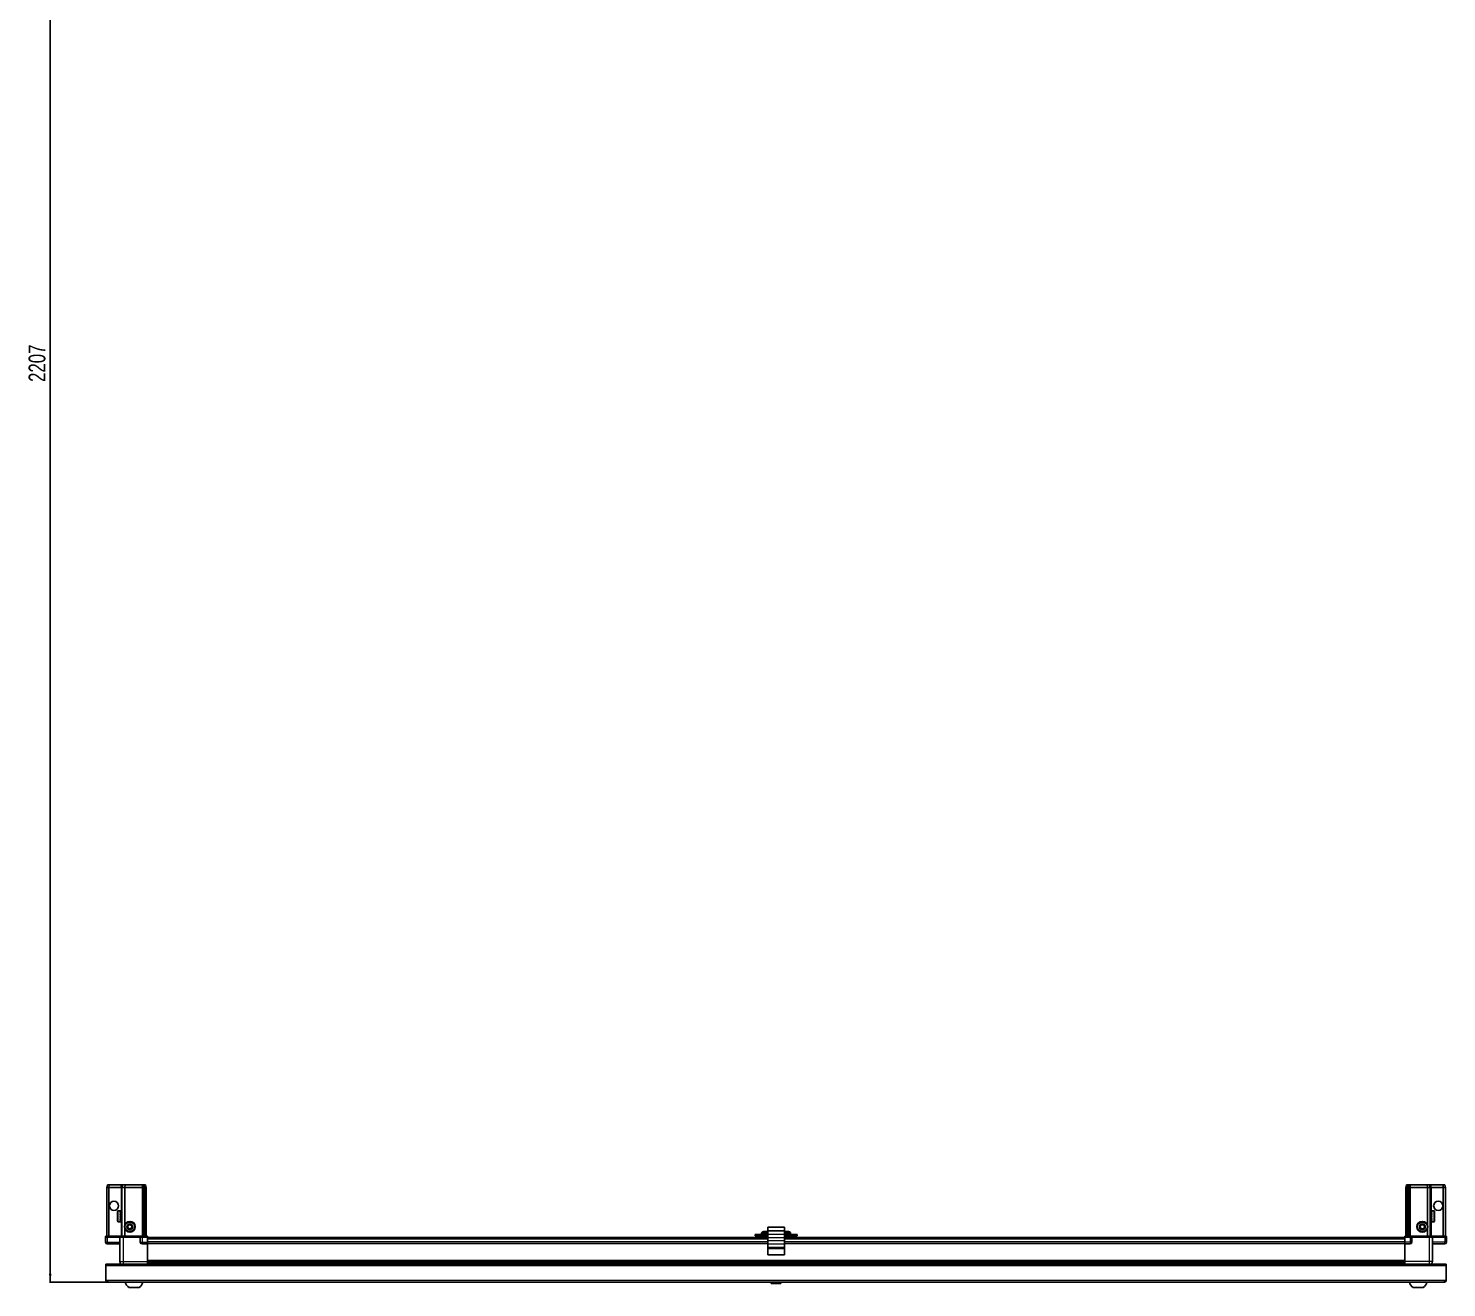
# Model space of a CAD drawing. Header units: millimetres. Extents: x 1132 to 7229, y -1242 to 1836.
# Drawn here: x 1220 to 2912, y -1242 to 260 of the extents above; entities that cross this region are included whole.
import ezdxf

# ---------------------------------------------------------------- set-up
doc = ezdxf.new("R2010")
doc.units = ezdxf.units.MM
doc.layers.add('FORMAT', color=7, linetype='Continuous')
doc.styles.add('SLDTEXTSTYLE0', font='TXT', dxfattribs={"width": 0.75})
doc.dimstyles.new('SLDDIMSTYLE0', dxfattribs={"dimtxt": 20, "dimasz": 10, "dimexe": 0, "dimexo": 0.0625, "dimgap": 5, "dimtad": 2, "dimdec": 1, "dimrnd": 1e-09, "dimzin": 12, "dimdsep": 46, "dimtxsty": 'SLDTEXTSTYLE0', "dimsah": 1, "dimcen": 0.09, "dimadec": 0, "dimazin": 3, "dimtfac": 1, "dimtofl": 0, "dimtmove": 0, "dimatfit": 3, "dimfxl": 0, "dimfrac": 2, "dimtolj": 1, "dimtzin": 12, "dimarcsym": 0})

# ---------------------------------------------------------------- blocks, each defined once
blk = doc.blocks.new('_D_9')
at = {"layer": 'FORMAT'}
for p, q in [((2106.7, 971.4), (1245.5, 971.4)), ((1246.5, 971.4), (1246.5, -1235.6)), ((1315.1, -1235.6), (1245.5, -1235.6))]:
    blk.add_line(p, q, dxfattribs=at)
for points in [[(1246.5, 971.4), (1244.9, 961.4), (1248, 961.4)], [(1246.5, -1235.6), (1248, -1225.6), (1244.9, -1225.6)]]:
    blk.add_solid(points, dxfattribs=at)
at = {"layer": 'FORMAT', "insert": (1220.7, -161.6), "char_height": 20, "attachment_point": 1, "rotation": 90, "style": 'SLDTEXTSTYLE0'}
blk.add_mtext('2207', dxfattribs=at)

msp = doc.modelspace()

# ---------------------------------------------------------------- linework, layer by layer
at = {"color": 7, "linetype": 'Continuous', "lineweight": 25}
for p, q in [((1313.99, -1122.56), (1314.79, -1119.56)), ((1316.49, -1122.56), (1313.99, -1122.56)), ((1313.99, -1122.56), (1313.99, -1180.86)), ((1314.79, -1119.56), (1316.64, -1119.56)), ((1316.49, -1122.56), (1316.64, -1119.56)), ((1330.99, -1122.56), (1316.49, -1122.56)), ((1316.49, -1122.56), (1316.49, -1180.86)), ((1316.64, -1119.56), (1330.99, -1119.56)), ((1330.99, -1119.56), (1332.79, -1119.56)), ((1331.99, -1122.56), (1330.99, -1122.56)), ((1331.99, -1122.56), (1332.79, -1119.56)), ((1331.99, -1122.56), (1331.99, -1180.86)), ((1335.49, -1122.56), (1331.99, -1122.56)), ((1332.79, -1119.56), (1335.82, -1119.56)), ((1335.82, -1119.56), (1335.49, -1122.56)), ((1335.49, -1122.56), (1335.49, -1167.06)), ((1355.99, -1122.56), (1335.49, -1122.56)), ((1335.82, -1119.56), (1355.99, -1119.56)), ((1355.99, -1119.56), (1357.79, -1119.56)), ((1356.99, -1122.56), (1355.99, -1122.56)), ((1357.79, -1119.56), (1356.99, -1122.56)), ((1357.99, -1122.56), (1356.99, -1122.56)), ((1356.99, -1122.56), (1356.99, -1180.86)), ((1357.79, -1119.56), (1358.53, -1119.56)), ((1358.53, -1119.56), (1357.99, -1122.56)), ((1359.49, -1122.56), (1357.99, -1122.56)), ((1357.99, -1122.56), (1357.99, -1180.86)), ((1358.53, -1119.56), (1359.03, -1119.56)), ((1359.03, -1119.56), (1359.49, -1122.56)), ((1359.03, -1119.56), (1360.18, -1119.56)), ((1360.99, -1122.56), (1359.49, -1122.56)), ((1359.49, -1122.56), (1359.49, -1180.86)), ((1360.18, -1119.56), (1360.99, -1122.56)), ((1360.99, -1122.56), (1360.99, -1180.86)), ((2864.79, -1119.56), (2863.99, -1122.56)), ((2863.99, -1122.56), (2865.49, -1122.56)), ((2863.99, -1122.56), (2863.99, -1180.86)), ((2865.94, -1119.56), (2864.79, -1119.56)), ((2865.94, -1119.56), (2865.49, -1122.56)), ((2865.49, -1122.56), (2866.99, -1122.56)), ((2865.49, -1122.56), (2865.49, -1180.86)), ((2866.44, -1119.56), (2865.94, -1119.56)), ((2866.44, -1119.56), (2866.99, -1122.56)), ((2867.18, -1119.56), (2866.44, -1119.56)), ((2866.99, -1122.56), (2867.99, -1122.56)), ((2866.99, -1122.56), (2866.99, -1180.86)), ((2867.18, -1119.56), (2867.99, -1122.56)), ((2868.99, -1119.56), (2867.18, -1119.56)), ((2867.99, -1122.56), (2867.99, -1180.86)), ((2867.99, -1122.56), (2868.99, -1122.56)), ((2889.16, -1119.56), (2868.99, -1119.56)), ((2868.99, -1122.56), (2889.49, -1122.56)), ((2889.16, -1119.56), (2889.49, -1122.56)), ((2892.18, -1119.56), (2889.16, -1119.56)), ((2889.49, -1122.56), (2889.49, -1167.06)), ((2889.49, -1122.56), (2892.99, -1122.56)), ((2892.99, -1122.56), (2892.18, -1119.56)), ((2893.99, -1119.56), (2892.18, -1119.56)), ((2892.99, -1122.56), (2892.99, -1180.86)), ((2892.99, -1122.56), (2893.99, -1122.56)), ((2908.33, -1119.56), (2893.99, -1119.56)), ((2893.99, -1122.56), (2908.49, -1122.56)), ((2908.49, -1122.56), (2908.33, -1119.56)), ((2910.18, -1119.56), (2908.33, -1119.56)), ((2908.49, -1122.56), (2908.49, -1180.86)), ((2908.49, -1122.56), (2910.99, -1122.56)), ((2910.99, -1122.56), (2910.18, -1119.56)), ((2910.99, -1122.56), (2910.99, -1180.86)), ((1329.99, -1150.56), (1327.59, -1150.56)), ((1329.99, -1150.56), (1329.99, -1150.57)), ((1329.99, -1150.57), (1330.49, -1150.57)), ((1330.49, -1150.75), (1330.49, -1150.57)), ((2897.39, -1150.56), (2894.49, -1150.56)), ((2894.99, -1150.56), (2894.49, -1150.56)), ((2894.49, -1150.56), (2894.49, -1150.61)), ((2894.49, -1150.61), (2894.49, -1150.89)), ((2894.99, -1150.61), (2894.49, -1150.61)), ((2894.99, -1150.61), (2894.99, -1150.56)), ((1326.79, -1162.76), (1326.79, -1151.36)), ((1327.59, -1163.56), (1329.99, -1163.56)), ((1329.99, -1150.75), (1330.49, -1150.75)), ((1329.99, -1150.75), (1329.99, -1150.97)), ((1329.99, -1150.97), (1330.49, -1150.97)), ((1329.99, -1151.55), (1330.49, -1151.55)), ((1329.99, -1151.55), (1329.99, -1151.97)), ((1329.99, -1151.97), (1330.49, -1151.97)), ((1329.99, -1152.88), (1330.49, -1152.88)), ((1329.99, -1152.88), (1329.99, -1153.47)), ((1329.99, -1153.47), (1330.49, -1153.47)), ((1329.99, -1154.62), (1330.49, -1154.62)), ((1329.99, -1154.62), (1329.99, -1155.32)), ((1329.99, -1155.32), (1330.49, -1155.32)), ((1329.99, -1156.61), (1330.49, -1156.61)), ((1329.99, -1156.61), (1329.99, -1157.34)), ((1329.99, -1156.75), (1330.49, -1156.75)), ((1329.99, -1157.25), (1330.49, -1157.25)), ((1329.99, -1157.34), (1330.49, -1157.34)), ((1329.99, -1158.63), (1330.49, -1158.63)), ((1329.99, -1158.63), (1329.99, -1159.34)), ((1329.99, -1159.34), (1330.49, -1159.34)), ((1329.99, -1160.5), (1330.49, -1160.5)), ((1329.99, -1160.5), (1329.99, -1161.11)), ((1329.99, -1161.11), (1330.49, -1161.11)), ((1329.99, -1162.04), (1330.49, -1162.04)), ((1329.99, -1162.04), (1329.99, -1162.48)), ((1329.99, -1162.48), (1330.49, -1162.48)), ((1329.99, -1163.09), (1330.49, -1163.09)), ((1329.99, -1163.09), (1329.99, -1163.32)), ((1329.99, -1163.32), (1330.49, -1163.32)), ((1329.99, -1163.54), (1330.49, -1163.54)), ((1329.99, -1163.54), (1329.99, -1163.56)), ((1329.99, -1163.55), (1330.49, -1163.55)), ((1330.49, -1150.97), (1330.49, -1150.75)), ((1330.49, -1151.55), (1330.49, -1150.97)), ((1330.49, -1151.97), (1330.49, -1151.55)), ((1330.49, -1152.88), (1330.49, -1151.97)), ((1330.59, -1152.66), (1330.49, -1152.66)), ((1330.49, -1153.47), (1330.49, -1152.88)), ((1330.49, -1154.62), (1330.49, -1153.47)), ((1330.49, -1155.32), (1330.49, -1154.62)), ((1330.49, -1156.61), (1330.49, -1155.32)), ((1330.49, -1156.75), (1330.49, -1156.61)), ((1330.49, -1157.34), (1330.49, -1157.25)), ((1330.49, -1158.63), (1330.49, -1157.34)), ((1330.49, -1159.34), (1330.49, -1158.63)), ((1330.49, -1160.5), (1330.49, -1159.34)), ((1330.49, -1161.11), (1330.49, -1160.5)), ((1330.49, -1162.04), (1330.49, -1161.11)), ((1330.49, -1161.46), (1330.59, -1161.46)), ((1330.49, -1162.48), (1330.49, -1162.04)), ((1330.49, -1163.09), (1330.49, -1162.48)), ((1330.49, -1163.32), (1330.49, -1163.09)), ((1330.49, -1163.54), (1330.49, -1163.32)), ((1330.49, -1163.55), (1330.49, -1163.54)), ((1330.59, -1161.46), (1330.59, -1152.66)), ((1331.47, -1153.75), (1330.99, -1153.06)), ((1330.99, -1161.06), (1330.99, -1153.06)), ((1330.99, -1161.06), (1331.47, -1160.37)), ((1331.96, -1153.06), (1331.47, -1153.75)), ((1331.47, -1160.37), (1331.47, -1153.75)), ((1331.47, -1160.37), (1331.96, -1161.06)), ((1331.99, -1153.06), (1331.96, -1153.06)), ((1331.96, -1161.06), (1331.96, -1153.06)), ((1331.96, -1161.06), (1331.99, -1161.06)), ((2893.02, -1153.06), (2892.99, -1153.06)), ((2892.99, -1161.06), (2893.02, -1161.06)), ((2893.5, -1153.75), (2893.02, -1153.06)), ((2893.02, -1153.06), (2893.02, -1161.06)), ((2893.02, -1161.06), (2893.5, -1160.37)), ((2893.99, -1153.06), (2893.5, -1153.75)), ((2893.5, -1153.75), (2893.5, -1160.37)), ((2893.5, -1160.37), (2893.99, -1161.06)), ((2893.99, -1153.06), (2893.99, -1161.06)), ((2894.49, -1152.66), (2894.39, -1152.66)), ((2894.39, -1152.66), (2894.39, -1161.46)), ((2894.39, -1161.46), (2894.49, -1161.46)), ((2894.99, -1150.89), (2894.49, -1150.89)), ((2894.49, -1150.89), (2894.49, -1151.17)), ((2894.99, -1151.17), (2894.49, -1151.17)), ((2894.49, -1151.17), (2894.49, -1151.83)), ((2894.99, -1151.83), (2894.49, -1151.83)), ((2894.49, -1151.83), (2894.49, -1152.3)), ((2894.49, -1152.3), (2894.49, -1153.28)), ((2894.99, -1152.3), (2894.49, -1152.3)), ((2894.99, -1153.28), (2894.49, -1153.28)), ((2894.49, -1153.28), (2894.49, -1153.9)), ((2894.49, -1153.9), (2894.49, -1155.1)), ((2894.99, -1153.9), (2894.49, -1153.9)), ((2894.99, -1155.1), (2894.49, -1155.1)), ((2894.49, -1155.1), (2894.49, -1155.73)), ((2894.99, -1155.73), (2894.49, -1155.73)), ((2894.49, -1155.81), (2894.49, -1157.11)), ((2894.99, -1155.81), (2894.49, -1155.81)), ((2894.99, -1157.11), (2894.49, -1157.11)), ((2894.99, -1157.59), (2894.49, -1157.59)), ((2894.49, -1157.59), (2894.49, -1157.85)), ((2894.49, -1157.85), (2894.49, -1159.11)), ((2894.99, -1157.85), (2894.49, -1157.85)), ((2894.99, -1159.11), (2894.49, -1159.11)), ((2894.49, -1159.11), (2894.49, -1159.8)), ((2894.49, -1159.8), (2894.49, -1160.92)), ((2894.99, -1159.8), (2894.49, -1159.8)), ((2894.99, -1160.92), (2894.49, -1160.92)), ((2894.49, -1160.92), (2894.49, -1161.49)), ((2894.49, -1161.49), (2894.49, -1162.35)), ((2894.99, -1161.49), (2894.49, -1161.49)), ((2894.99, -1162.35), (2894.49, -1162.35)), ((2894.49, -1162.35), (2894.49, -1162.74)), ((2894.49, -1162.74), (2894.49, -1163.26)), ((2894.99, -1162.74), (2894.49, -1162.74)), ((2894.99, -1163.26), (2894.49, -1163.26)), ((2894.49, -1163.26), (2894.49, -1163.44)), ((2894.49, -1163.44), (2894.49, -1163.56)), ((2894.99, -1163.44), (2894.49, -1163.44)), ((2894.49, -1163.56), (2897.39, -1163.56)), ((2894.99, -1151.17), (2894.99, -1150.89)), ((2894.99, -1152.3), (2894.99, -1151.83)), ((2894.99, -1153.9), (2894.99, -1153.28)), ((2894.99, -1155.81), (2894.99, -1155.1)), ((2894.99, -1157.85), (2894.99, -1157.11)), ((2894.99, -1159.8), (2894.99, -1159.11)), ((2894.99, -1161.49), (2894.99, -1160.92)), ((2894.99, -1162.74), (2894.99, -1162.35)), ((2894.99, -1163.44), (2894.99, -1163.26)), ((2898.19, -1151.36), (2898.19, -1162.76)), ((1312.99, -1180.86), (1312.49, -1181.72)), ((1312.49, -1182.06), (1312.49, -1181.72)), ((1312.49, -1182.06), (1314.49, -1182.06)), ((1312.49, -1182.06), (1312.49, -1188.06)), ((1314.49, -1180.86), (1312.99, -1180.86)), ((1314.49, -1180.86), (1329.29, -1180.86)), ((1329.29, -1182.06), (1314.49, -1182.06)), ((1314.49, -1182.06), (1329.29, -1182.06)), ((1329.29, -1180.86), (1329.49, -1180.86)), ((1329.49, -1182.06), (1329.29, -1182.06)), ((1329.49, -1182.06), (1329.49, -1180.86)), ((1329.49, -1180.86), (1333.49, -1180.86)), ((1333.49, -1182.06), (1329.49, -1182.06)), ((1329.49, -1182.06), (1329.49, -1211.06)), ((1333.49, -1180.86), (1353.79, -1180.86)), ((1353.79, -1182.06), (1333.49, -1182.06)), ((1335.49, -1172.06), (1335.49, -1180.86)), ((1353.79, -1180.86), (1353.99, -1180.86)), ((1353.99, -1182.06), (1353.79, -1182.06)), ((1353.99, -1182.06), (1353.99, -1180.86)), ((1354.67, -1180.86), (1353.99, -1180.86)), ((1353.99, -1182.06), (1355.99, -1182.06)), ((1353.99, -1182.06), (1353.99, -1188.06)), ((1354.67, -1180.86), (1362.49, -1180.86)), ((1362.49, -1181.72), (1355.99, -1181.72)), ((1362.49, -1182.06), (1355.99, -1182.06)), ((1355.99, -1182.06), (1362.49, -1182.06)), ((1362.49, -1180.86), (1362.49, -1181.72)), ((1362.49, -1181.72), (1362.49, -1181.72)), ((1362.49, -1182.06), (1362.49, -1181.72)), ((1362.49, -1182.06), (1362.49, -1182.06)), ((1362.49, -1182.06), (1362.49, -1188.06)), ((2102.49, -1182.21), (1362.49, -1182.21)), ((2087.49, -1180.21), (2087.49, -1178.71)), ((2087.49, -1178.71), (2089.49, -1178.71)), ((2089.49, -1180.21), (2087.49, -1180.21)), ((2089.49, -1178.71), (2089.49, -1180.21)), ((2100.74, -1178.71), (2089.49, -1178.71)), ((2100.74, -1180.21), (2089.49, -1180.21)), ((2095.24, -1176.8), (2095.24, -1178.71)), ((2097.49, -1180.21), (2097.49, -1182.21)), ((2100.74, -1180.21), (2100.74, -1178.71)), ((2100.74, -1178.71), (2102.49, -1178.71)), ((2102.49, -1180.21), (2100.74, -1180.21)), ((2101.16, -1175.22), (2101.16, -1175.23)), ((2102.49, -1170.21), (2122.49, -1170.21)), ((2102.49, -1174.21), (2102.49, -1170.21)), ((2102.49, -1174.21), (2122.49, -1174.21)), ((2102.49, -1178.19), (2102.49, -1174.21)), ((2102.49, -1182.52), (2102.49, -1178.19)), ((2102.49, -1185.74), (2102.49, -1182.52)), ((2122.49, -1174.21), (2122.49, -1170.21)), ((2122.49, -1178.19), (2122.49, -1174.21)), ((2122.49, -1182.52), (2122.49, -1178.19)), ((2122.49, -1178.71), (2124.24, -1178.71)), ((2124.24, -1180.21), (2122.49, -1180.21)), ((2862.49, -1182.21), (2122.49, -1182.21)), ((2122.49, -1185.74), (2122.49, -1182.52)), ((2124.24, -1178.71), (2124.24, -1180.21)), ((2135.49, -1178.71), (2124.24, -1178.71)), ((2135.49, -1180.21), (2124.24, -1180.21)), ((2126.16, -1175.22), (2126.16, -1175.23)), ((2127.49, -1182.21), (2127.49, -1180.21)), ((2129.74, -1178.71), (2129.74, -1176.8)), ((2135.49, -1180.21), (2135.49, -1178.71)), ((2135.49, -1178.71), (2137.49, -1178.71)), ((2137.49, -1180.21), (2135.49, -1180.21)), ((2137.49, -1178.71), (2137.49, -1180.21)), ((2862.49, -1180.86), (2870.31, -1180.86)), ((2862.49, -1181.72), (2862.49, -1180.86)), ((2862.49, -1182.06), (2862.49, -1181.72)), ((2868.99, -1181.72), (2862.49, -1181.72)), ((2868.99, -1182.06), (2862.49, -1182.06)), ((2862.49, -1182.06), (2862.49, -1188.06)), ((2868.99, -1182.06), (2870.99, -1182.06)), ((2870.99, -1182.06), (2868.99, -1182.06)), ((2870.99, -1180.86), (2870.31, -1180.86)), ((2870.99, -1182.06), (2870.99, -1180.86)), ((2870.99, -1180.86), (2871.19, -1180.86)), ((2871.19, -1182.06), (2870.99, -1182.06)), ((2870.99, -1182.06), (2870.99, -1188.06)), ((2871.19, -1180.86), (2891.49, -1180.86)), ((2891.49, -1182.06), (2871.19, -1182.06)), ((2889.49, -1172.06), (2889.49, -1180.86)), ((2891.49, -1180.86), (2895.49, -1180.86)), ((2895.49, -1182.06), (2891.49, -1182.06)), ((2895.49, -1182.06), (2895.49, -1180.86)), ((2895.49, -1180.86), (2895.69, -1180.86)), ((2895.69, -1182.06), (2895.49, -1182.06)), ((2895.49, -1182.06), (2895.49, -1211.06)), ((2895.69, -1180.86), (2910.49, -1180.86)), ((2910.49, -1182.06), (2895.69, -1182.06)), ((2911.99, -1180.86), (2910.49, -1180.86)), ((2910.49, -1182.06), (2912.49, -1182.06)), ((2912.49, -1181.72), (2911.99, -1180.86)), ((2912.49, -1181.72), (2911.99, -1180.86)), ((2912.49, -1182.06), (2912.49, -1181.72)), ((2912.49, -1182.06), (2912.49, -1181.72)), ((2912.49, -1182.06), (2912.49, -1182.06)), ((2912.49, -1182.06), (2912.49, -1188.06)), ((1329.49, -1190.06), (1314.49, -1190.06)), ((1362.49, -1190.06), (1355.99, -1190.06)), ((1362.49, -1188.06), (1362.49, -1190.06)), ((2102.49, -1189.41), (1362.49, -1189.41)), ((1362.49, -1211.06), (1362.49, -1190.06)), ((2102.49, -1190.07), (2102.49, -1185.74)), ((2102.49, -1193.84), (2102.49, -1190.07)), ((2102.49, -1195.28), (2102.49, -1193.84)), ((2102.49, -1203.01), (2102.49, -1195.28)), ((2122.49, -1190.07), (2122.49, -1185.74)), ((2862.49, -1189.41), (2122.49, -1189.41)), ((2122.49, -1193.84), (2122.49, -1190.07)), ((2122.49, -1195.28), (2122.49, -1193.84)), ((2122.49, -1203.01), (2122.49, -1195.28)), ((2862.49, -1188.06), (2862.49, -1190.06)), ((2862.49, -1190.06), (2868.99, -1190.06)), ((2862.49, -1211.06), (2862.49, -1190.06)), ((2895.49, -1190.06), (2910.49, -1190.06)), ((1312.99, -1214.06), (2911.99, -1214.06)), ((1312.99, -1216.16), (1312.99, -1214.06)), ((1312.99, -1233.46), (1312.99, -1216.16)), ((1327.99, -1213.96), (1315.09, -1213.96)), ((1327.99, -1213.96), (1327.99, -1214.06)), ((1362.49, -1212.08), (2862.49, -1212.08)), ((1362.49, -1212.12), (2862.49, -1212.12)), ((1386.37, -1213.91), (1362.49, -1213.91)), ((1380.99, -1214.06), (1380.99, -1213.91)), ((1381.03, -1214.06), (1381.03, -1213.91)), ((1381.3, -1214.06), (1381.3, -1213.91)), ((1381.56, -1214.06), (1381.56, -1213.91)), ((1382.21, -1214.06), (1382.21, -1213.91)), ((1382.67, -1214.06), (1382.67, -1213.91)), ((1383.64, -1214.06), (1383.64, -1213.91)), ((1384.26, -1214.06), (1384.26, -1213.91)), ((1385.45, -1214.06), (1385.45, -1213.91)), ((1386.11, -1214.06), (1386.11, -1213.91)), ((1386.16, -1214.06), (1386.16, -1213.91)), ((1387.45, -1213.91), (1386.37, -1213.91)), ((1388.19, -1213.91), (1387.45, -1213.91)), ((1387.45, -1214.06), (1387.45, -1213.91)), ((1387.45, -1213.91), (1387.45, -1213.91)), ((1387.47, -1214.06), (1387.47, -1213.91)), ((1387.96, -1214.06), (1387.96, -1213.91)), ((1388.19, -1214.06), (1388.19, -1213.91)), ((1388.61, -1213.91), (1388.19, -1213.91)), ((1388.19, -1213.91), (1388.19, -1213.91)), ((2836.37, -1213.91), (1388.61, -1213.91)), ((1389.46, -1214.06), (1389.46, -1213.91)), ((1390.15, -1214.06), (1390.15, -1213.91)), ((1391.28, -1214.06), (1391.28, -1213.91)), ((1391.86, -1214.06), (1391.86, -1213.91)), ((1392.73, -1214.06), (1392.73, -1213.91)), ((1393.13, -1214.06), (1393.13, -1213.91)), ((1393.66, -1214.06), (1393.66, -1213.91)), ((1393.85, -1214.06), (1393.85, -1213.91)), ((1393.99, -1214.06), (1393.99, -1213.91)), ((2102.49, -1203.01), (2122.49, -1203.01)), ((2830.99, -1214.06), (2830.99, -1213.91)), ((2831.16, -1214.06), (2831.16, -1213.91)), ((2831.37, -1214.06), (2831.37, -1213.91)), ((2831.93, -1214.06), (2831.93, -1213.91)), ((2832.35, -1214.06), (2832.35, -1213.91)), ((2833.25, -1214.06), (2833.25, -1213.91)), ((2833.83, -1214.06), (2833.83, -1213.91)), ((2834.98, -1214.06), (2834.98, -1213.91)), ((2835.67, -1214.06), (2835.67, -1213.91)), ((2836.95, -1213.91), (2836.37, -1213.91)), ((2836.95, -1214.06), (2836.95, -1213.91)), ((2836.96, -1213.91), (2836.95, -1213.91)), ((2837.69, -1213.91), (2836.96, -1213.91)), ((2837.13, -1214.06), (2837.13, -1213.91)), ((2837.63, -1214.06), (2837.63, -1213.91)), ((2837.69, -1214.06), (2837.69, -1213.91)), ((2838.61, -1213.91), (2837.69, -1213.91)), ((2837.69, -1213.91), (2837.69, -1213.91)), ((2862.49, -1213.91), (2838.61, -1213.91)), ((2838.98, -1214.06), (2838.98, -1213.91)), ((2839.69, -1214.06), (2839.69, -1213.91)), ((2840.86, -1214.06), (2840.86, -1213.91)), ((2841.47, -1214.06), (2841.47, -1213.91)), ((2842.41, -1214.06), (2842.41, -1213.91)), ((2842.86, -1214.06), (2842.86, -1213.91)), ((2843.48, -1214.06), (2843.48, -1213.91)), ((2843.73, -1214.06), (2843.73, -1213.91)), ((2843.97, -1214.06), (2843.97, -1213.91)), ((2843.99, -1214.06), (2843.99, -1213.91)), ((2896.99, -1213.96), (2896.99, -1214.06)), ((2896.99, -1213.96), (2909.89, -1213.96)), ((2911.99, -1214.06), (2911.99, -1216.16)), ((2911.99, -1216.16), (2911.99, -1233.46)), ((1315.09, -1233.46), (1312.99, -1233.46)), ((1315.09, -1233.46), (1315.09, -1235.56)), ((2911.99, -1233.46), (2909.89, -1233.46)), ((2909.89, -1235.56), (2909.89, -1233.46)), ((2909.89, -1235.56), (1315.09, -1235.56)), ((1340.49, -1242.16), (1352.49, -1242.16)), ((2107.69, -1235.56), (2106.7, -1236.54)), ((2106.7, -1236.54), (2106.7, -1237.06)), ((2118.27, -1236.54), (2106.7, -1236.54)), ((2118.27, -1237.06), (2106.7, -1237.06)), ((2118.27, -1236.54), (2117.29, -1235.56)), ((2118.27, -1237.06), (2118.27, -1236.54)), ((2872.49, -1242.16), (2884.49, -1242.16))]:
    msp.add_line(p, q, dxfattribs=at)
at = {"color": 8, "linetype": 'Continuous', "lineweight": 18}
for p, q in [((1330.99, -1122.56), (1330.99, -1119.56)), ((1330.99, -1122.56), (1330.99, -1153.06)), ((1355.99, -1119.56), (1355.99, -1122.56)), ((1355.99, -1122.56), (1355.99, -1180.86)), ((2868.99, -1119.56), (2868.99, -1122.56)), ((2868.99, -1122.56), (2868.99, -1180.86)), ((2893.99, -1122.56), (2893.99, -1119.56)), ((2893.99, -1122.56), (2893.99, -1153.06)), ((1327.59, -1163.56), (1327.59, -1150.56)), ((2897.39, -1150.56), (2897.39, -1163.56)), ((1330.99, -1161.06), (1330.99, -1180.86)), ((2893.99, -1161.06), (2893.99, -1180.86)), ((1314.49, -1182.06), (1314.49, -1180.86)), ((1314.49, -1182.06), (1314.49, -1188.06)), ((1329.29, -1182.06), (1329.29, -1180.86)), ((1333.49, -1182.06), (1333.49, -1180.86)), ((1333.49, -1182.06), (1333.49, -1211.06)), ((1353.79, -1182.06), (1353.79, -1180.86)), ((1355.99, -1182.06), (1355.99, -1181.72)), ((1355.99, -1182.06), (1355.99, -1188.06)), ((1362.49, -1182.06), (1362.49, -1181.72)), ((2102.49, -1184.21), (1362.49, -1184.21)), ((2095.24, -1176.8), (2099.99, -1176.8)), ((2095.43, -1176.43), (2099.99, -1176.43)), ((2099.99, -1176.43), (2102.49, -1176.43)), ((2099.99, -1176.8), (2102.49, -1176.8)), ((2102.49, -1178.19), (2122.49, -1178.19)), ((2102.49, -1182.52), (2122.49, -1182.52)), ((2122.49, -1176.43), (2124.99, -1176.43)), ((2122.49, -1176.8), (2124.99, -1176.8)), ((2862.49, -1184.21), (2122.49, -1184.21)), ((2124.99, -1176.43), (2129.54, -1176.43)), ((2124.99, -1176.8), (2129.74, -1176.8)), ((2868.99, -1182.06), (2868.99, -1181.72)), ((2868.99, -1182.06), (2868.99, -1188.06)), ((2871.19, -1180.86), (2871.19, -1182.06)), ((2891.49, -1182.06), (2891.49, -1180.86)), ((2891.49, -1182.06), (2891.49, -1211.06)), ((2895.69, -1180.86), (2895.69, -1182.06)), ((2910.49, -1182.06), (2910.49, -1180.86)), ((2910.49, -1182.06), (2910.49, -1188.06)), ((1312.49, -1188.06), (1314.49, -1188.06)), ((1314.49, -1188.06), (1329.49, -1188.06)), ((1314.49, -1190.06), (1314.49, -1188.06)), ((1353.99, -1188.06), (1355.99, -1188.06)), ((1355.99, -1188.06), (1362.49, -1188.06)), ((1355.99, -1188.06), (1355.99, -1190.06)), ((2102.49, -1187.41), (1362.49, -1187.41)), ((2102.49, -1190.06), (1362.49, -1190.06)), ((2102.49, -1185.74), (2122.49, -1185.74)), ((2102.49, -1190.07), (2122.49, -1190.07)), ((2102.49, -1193.84), (2122.49, -1193.84)), ((2102.49, -1195.28), (2122.49, -1195.28)), ((2862.49, -1187.41), (2122.49, -1187.41)), ((2862.49, -1190.06), (2122.49, -1190.06)), ((2868.99, -1188.06), (2862.49, -1188.06)), ((2870.99, -1188.06), (2868.99, -1188.06)), ((2868.99, -1188.06), (2868.99, -1190.06)), ((2910.49, -1188.06), (2895.49, -1188.06)), ((2912.49, -1188.06), (2910.49, -1188.06)), ((2910.49, -1190.06), (2910.49, -1188.06)), ((2911.99, -1216.16), (1312.99, -1216.16)), ((1315.09, -1214.06), (1315.09, -1213.96)), ((1333.49, -1211.06), (1362.49, -1211.06)), ((1362.49, -1209.46), (2862.49, -1209.46)), ((2862.49, -1210.88), (1362.49, -1210.88)), ((1362.49, -1213.32), (2862.49, -1213.32)), ((2891.49, -1211.06), (2862.49, -1211.06)), ((2909.89, -1214.06), (2909.89, -1213.96)), ((2909.89, -1233.46), (1315.09, -1233.46))]:
    msp.add_line(p, q, dxfattribs=at)
at = {"color": 7, "linetype": 'Continuous', "lineweight": 25, "flags": 128}
for points in [[(2102.49, -1175.41), (2102.48, -1175.41), (2102.17, -1175.31)], [(2122.84, -1175.3), (2122.52, -1175.4), (2122.49, -1175.41)], [(1315.09, -1213.96), (1314.68, -1214), (1314.45, -1214.06)], [(2910.53, -1214.06), (2910.3, -1214), (2909.89, -1213.96)]]:
    msp.add_lwpolyline(points, dxfattribs=at)
at = {"color": 7, "linetype": 'Continuous', "lineweight": 25}
for centre, radius in [((1322.49, -1144.56), 5.5), ((2902.49, -1144.56), 5.5), ((1341.49, -1169.56), 6.5), ((1341.49, -1169.56), 3.46), ((2883.49, -1169.56), 6.5), ((2883.49, -1169.56), 3.46)]:
    msp.add_circle(centre, radius, dxfattribs=at)
at = {"color": 8, "linetype": 'Continuous', "lineweight": 18}
for centre in [(1341.49, -1169.56), (2883.49, -1169.56)]:
    msp.add_circle(centre, 5.7, dxfattribs=at)
at = {"color": 7, "linetype": 'Continuous', "lineweight": 25}
for centre, radius, start, end in [((1327.59, -1151.36), 0.8, 90, 180), ((2897.39, -1151.36), 0.8, 360, 90), ((1327.59, -1162.76), 0.8, 180, 270), ((1330.99, -1152.66), 0.4, 180, 270), ((1330.99, -1161.46), 0.4, 90, 180), ((1341.49, -1169.56), 2.5, 87.37605, 147.37605), ((1341.49, -1169.56), 2.5, 27.37605, 87.37605), ((2883.49, -1169.56), 2.5, 74.67671, 134.67671), ((2883.49, -1169.56), 2.5, 14.67671, 74.67671), ((2893.99, -1152.66), 0.4, 270, 360), ((2893.99, -1161.46), 0.4, 0, 90), ((2897.39, -1162.76), 0.8, 270, 0), ((1341.49, -1169.56), 2.5, 147.37605, 207.37605), ((1341.49, -1169.56), 2.5, 207.37605, 267.37605), ((1341.49, -1169.56), 2.5, 267.37605, 327.37605), ((1341.49, -1169.56), 2.5, 327.37605, 27.37605), ((2095.69, -1176.8), 0.45, 124.71791, 180), ((2099.99, -1183.01), 8, 105.59831, 124.71791), ((2124.99, -1183.01), 8, 55.28209, 74.20809), ((2129.29, -1176.8), 0.45, 0, 55.28209), ((2883.49, -1169.56), 2.5, 134.67671, 194.67671), ((2883.49, -1169.56), 2.5, 194.67671, 254.67671), ((2883.49, -1169.56), 2.5, 254.67671, 314.67671), ((2883.49, -1169.56), 2.5, 314.67671, 14.67671), ((1314.49, -1188.06), 2, 180, 270), ((1355.99, -1188.06), 2, 180, 270), ((2868.99, -1188.06), 2, 270, 0), ((2910.49, -1188.06), 2, 270, 0), ((1315.09, -1233.46), 2.1, 180, 270), ((1315.09, -1233.46), 0.6, 180, 270), ((2909.89, -1233.46), 2.1, 270, 360), ((2909.89, -1233.46), 0.6, 270, 0), ((1347.51, -1232.54), 11.91, 194.70035, 233.8734), ((1345.46, -1232.54), 11.91, 306.1266, 345.29965), ((2879.51, -1232.54), 11.91, 194.70035, 233.8734), ((2877.46, -1232.54), 11.91, 306.1266, 345.29965)]:
    msp.add_arc(centre, radius, start, end, dxfattribs=at)
for centre, start_param, end_param in [((1355.99, -1178.26), 2.4188584, 3.1415927), ((2868.99, -1178.26), 3.1415927, 3.8643269)]:
    msp.add_ellipse(centre, major_axis=(0, 3.46), ratio=0.5773503, start_param=start_param, end_param=end_param, dxfattribs=at)
for points, knots in [([(1338.6, -1169.43), (1338.88, -1168.99), (1339.4, -1168.18), (1339.92, -1167.37), (1340.16, -1167)], [0, 0, 0, 0, 0.5346859, 1, 1, 1, 1]), ([(1340.16, -1167), (1340.68, -1167.02), (1341.64, -1167.06), (1342.6, -1167.11), (1343.04, -1167.13)], [0, 0, 0, 0, 0.5346859, 1, 1, 1, 1]), ([(1343.04, -1167.13), (1343.2, -1167.43), (1343.58, -1168.16), (1344.04, -1169.05), (1344.31, -1169.58), (1344.37, -1169.69)], [0, 0, 0, 0, 0.3629006, 0.8668753, 1, 1, 1, 1]), ([(2880.7, -1168.8), (2881.07, -1168.43), (2881.76, -1167.76), (2882.44, -1167.08), (2882.76, -1166.77)], [0, 0, 0, 0, 0.5346859, 1, 1, 1, 1]), ([(2882.76, -1166.77), (2883.25, -1166.9), (2884.18, -1167.16), (2885.11, -1167.41), (2885.54, -1167.53)], [0, 0, 0, 0, 0.5346859, 1, 1, 1, 1]), ([(2885.54, -1167.53), (2885.57, -1167.65), (2885.72, -1168.23), (2885.98, -1169.19), (2886.19, -1169.99), (2886.27, -1170.32)], [0, 0, 0, 0, 0.1331247, 0.6370994, 1, 1, 1, 1]), ([(1339.93, -1171.99), (1339.87, -1171.88), (1339.6, -1171.35), (1339.14, -1170.46), (1338.76, -1169.73), (1338.6, -1169.43)], [0, 0, 0, 0, 0.1331247, 0.6370994, 1, 1, 1, 1]), ([(1342.82, -1172.12), (1342.3, -1172.1), (1341.34, -1172.05), (1340.38, -1172.01), (1339.93, -1171.99)], [0, 0, 0, 0, 0.53468586, 1, 1, 1, 1]), ([(1344.37, -1169.69), (1344.09, -1170.13), (1343.57, -1170.94), (1343.06, -1171.75), (1342.82, -1172.12)], [0, 0, 0, 0, 0.5346859, 1, 1, 1, 1]), ([(2102.24, -1175.33), (2102.24, -1175.33), (2102.24, -1175.33), (2102.21, -1175.32), (2102.09, -1175.29), (2101.83, -1175.22), (2101.52, -1175.17), (2101.29, -1175.15), (2101.15, -1175.16), (2101.16, -1175.23), (2101.17, -1175.29), (2101.16, -1175.32), (2101.14, -1175.33), (2101.12, -1175.33), (2101.11, -1175.33), (2101.08, -1175.33), (2101.03, -1175.32), (2100.82, -1175.27), (2100.56, -1175.2), (2100.2, -1175.15), (2099.88, -1175.15), (2099.5, -1175.18), (2099.2, -1175.25), (2098.97, -1175.32), (2098.9, -1175.33), (2098.88, -1175.33), (2098.86, -1175.33), (2098.84, -1175.33), (2098.82, -1175.32), (2098.8, -1175.28), (2098.83, -1175.2), (2098.79, -1175.15), (2098.59, -1175.15), (2098.29, -1175.2), (2098, -1175.26), (2097.8, -1175.32), (2097.75, -1175.33), (2097.75, -1175.33)], [0, 0, 0, 0, 0.00283921, 0.0068323, 0.01789585, 0.06734662, 0.12626967, 0.16353806, 0.20111101, 0.28293001, 0.31092277, 0.32496165, 0.3307219, 0.33358425, 0.33647394, 0.33898567, 0.34370382, 0.3589427, 0.43172906, 0.47882611, 0.51356171, 0.55736927, 0.64056926, 0.6613161, 0.66511205, 0.66894485, 0.6715022, 0.67405368, 0.67850111, 0.69220472, 0.7560162, 0.82032044, 0.85853495, 0.91112312, 0.96909331, 0.99817811, 1, 1, 1, 1]), ([(2127.24, -1175.33), (2127.24, -1175.33), (2127.24, -1175.33), (2127.21, -1175.32), (2127.09, -1175.29), (2126.83, -1175.22), (2126.52, -1175.17), (2126.29, -1175.15), (2126.15, -1175.16), (2126.16, -1175.23), (2126.17, -1175.29), (2126.16, -1175.32), (2126.14, -1175.33), (2126.12, -1175.33), (2126.11, -1175.33), (2126.08, -1175.33), (2126.03, -1175.32), (2125.82, -1175.27), (2125.56, -1175.2), (2125.2, -1175.15), (2124.88, -1175.15), (2124.5, -1175.18), (2124.2, -1175.25), (2123.97, -1175.32), (2123.9, -1175.33), (2123.88, -1175.33), (2123.86, -1175.33), (2123.84, -1175.33), (2123.82, -1175.32), (2123.8, -1175.28), (2123.83, -1175.2), (2123.79, -1175.15), (2123.59, -1175.15), (2123.29, -1175.2), (2123, -1175.26), (2122.8, -1175.32), (2122.75, -1175.33), (2122.75, -1175.33)], [0, 0, 0, 0, 0.00283921, 0.0068323, 0.01789585, 0.06734662, 0.12626967, 0.16353806, 0.20111101, 0.28293001, 0.31092277, 0.32496165, 0.3307219, 0.33358425, 0.33647394, 0.33898567, 0.34370382, 0.3589427, 0.43172906, 0.47882611, 0.51356171, 0.55736927, 0.64056926, 0.6613161, 0.66511205, 0.66894485, 0.6715022, 0.67405368, 0.67850111, 0.69220472, 0.7560162, 0.82032044, 0.85853495, 0.91112312, 0.96909331, 0.99817811, 1, 1, 1, 1]), ([(2881.44, -1171.59), (2881.35, -1171.26), (2881.14, -1170.46), (2880.89, -1169.5), (2880.74, -1168.92), (2880.7, -1168.8)], [0, 0, 0, 0, 0.3629006, 0.8668753, 1, 1, 1, 1]), ([(2884.22, -1172.35), (2883.72, -1172.22), (2882.79, -1171.96), (2881.87, -1171.71), (2881.44, -1171.59)], [0, 0, 0, 0, 0.5346859, 1, 1, 1, 1]), ([(2886.27, -1170.32), (2885.91, -1170.68), (2885.22, -1171.36), (2884.54, -1172.04), (2884.22, -1172.35)], [0, 0, 0, 0, 0.5346859, 1, 1, 1, 1]), ([(1329.49, -1211.06), (1329.54, -1211.5), (1329.61, -1212.18), (1330.04, -1212.99), (1330.5, -1213.54), (1330.9, -1213.91), (1331.16, -1214.04), (1331.21, -1214.06)], [0, 0, 0, 0, 0.3630185, 0.5584377, 0.7580039, 0.9575702, 1, 1, 1, 1]), ([(1362.49, -1211.06), (1362.49, -1211.45), (1362.49, -1212.25), (1362.49, -1213.26), (1362.49, -1213.89), (1362.49, -1214.05), (1362.49, -1214.06)], [0, 0, 0, 0, 0.32552014, 0.65104028, 0.97656042, 1, 1, 1, 1]), ([(2862.49, -1211.06), (2862.49, -1211.45), (2862.49, -1212.25), (2862.49, -1213.26), (2862.49, -1213.89), (2862.49, -1214.05), (2862.49, -1214.06)], [0, 0, 0, 0, 0.3255201, 0.6510403, 0.9765604, 1, 1, 1, 1]), ([(2895.49, -1211.06), (2895.44, -1211.5), (2895.37, -1212.18), (2894.93, -1212.99), (2894.48, -1213.54), (2894.07, -1213.91), (2893.81, -1214.04), (2893.77, -1214.06)], [0, 0, 0, 0, 0.3630185, 0.5584377, 0.7580039, 0.9575702, 1, 1, 1, 1])]:
    msp.add_open_spline(points, degree=3, knots=knots, dxfattribs=at)
at = {"color": 8, "linetype": 'Continuous', "lineweight": 18}
for points in [[(1329.49, -1211.06), (1329.55, -1211.06), (1329.67, -1211.06), (1330.59, -1211.06), (1331.92, -1211.06), (1332.96, -1211.06), (1333.49, -1211.06)], [(2895.49, -1211.06), (2895.43, -1211.06), (2895.31, -1211.06), (2894.38, -1211.06), (2893.06, -1211.06), (2892.01, -1211.06), (2891.49, -1211.06)]]:
    msp.add_open_spline(points, degree=3, dxfattribs=at)
for points, knots in [([(1333.49, -1211.06), (1333.49, -1211.5), (1333.49, -1212.18), (1333.49, -1212.99), (1333.49, -1213.54), (1333.49, -1213.91), (1333.49, -1214.04), (1333.49, -1214.06)], [0, 0, 0, 0, 0.36301846, 0.55843766, 0.75800394, 0.95757021, 1, 1, 1, 1]), ([(2891.49, -1211.06), (2891.49, -1211.5), (2891.49, -1212.18), (2891.49, -1212.99), (2891.49, -1213.54), (2891.49, -1213.91), (2891.49, -1214.04), (2891.49, -1214.06)], [0, 0, 0, 0, 0.3630185, 0.5584377, 0.7580039, 0.9575702, 1, 1, 1, 1])]:
    msp.add_open_spline(points, degree=3, knots=knots, dxfattribs=at)

# ---------------------------------------------------------------- dimensions: what is measured, and where the dimension line sits
at = {"layer": 'FORMAT'}
dim = msp.add_linear_dim(base=(1246.49, -1235.56), p1=(2106.7, 971.44), p2=(1315.09, -1235.56), angle=90, dimstyle='SLDDIMSTYLE0', dxfattribs=at)
dim.commit()
dim.dimension.update_dxf_attribs({"geometry": '_D_9', "text_midpoint": (1246.49, -132.06), "dimtype": 160})

doc.saveas('drawing.dxf')
